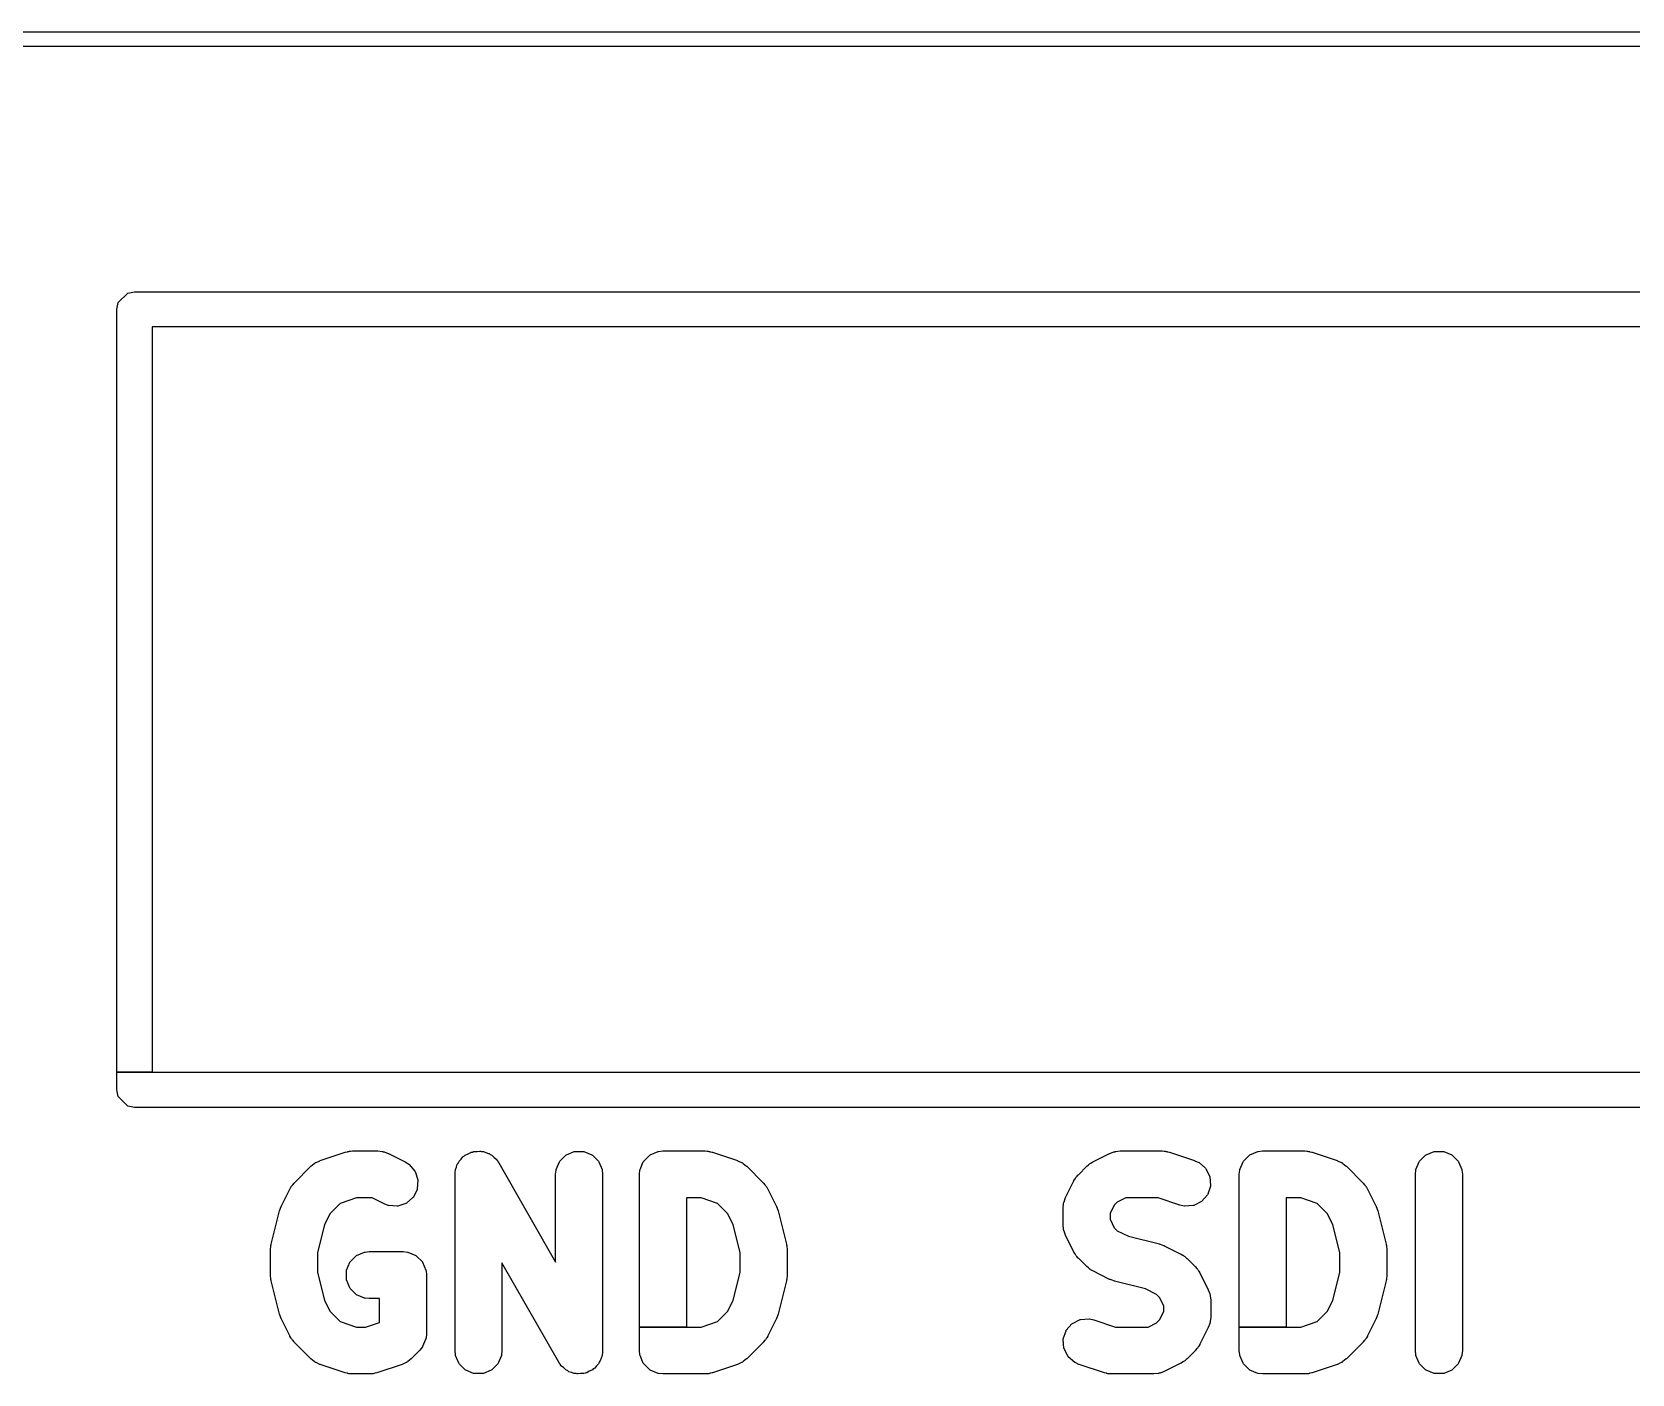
# Model space of a CAD drawing. Header units: inches. Extents: x 5.52 to 6.86, y -4.07 to -3.08.
# Drawn here: x 5.7449 to 5.9595, y -3.2598 to -3.0797 of the extents above; entities that cross this region are included whole.
import ezdxf

# ---------------------------------------------------------------- set-up
doc = ezdxf.new("R2010")
doc.units = ezdxf.units.IN
doc.header["$MEASUREMENT"] = 0
doc.layers.add('BLACK', color=7, linetype='CONTINUOUS')

msp = doc.modelspace()

# ---------------------------------------------------------------- linework, layer by layer
at = {"layer": 'BLACK', "linetype": 'CONTINUOUS'}
for p, q in [((5.52165, -3.07972), (6.86024, -3.07972)), ((6.85925, -3.08169), (5.52264, -3.08169)), ((5.75648, -3.11603), (5.75776, -3.11475)), ((5.75776, -3.11475), (5.75866, -3.11457)), ((5.75866, -3.11457), (6.46102, -3.11457)), ((5.7563, -3.11693), (5.75648, -3.11603)), ((5.7563, -3.21929), (5.7563, -3.11693)), ((6.45866, -3.11929), (5.76102, -3.11929)), ((5.76102, -3.11929), (5.76102, -3.21929)), ((5.7563, -3.22165), (5.7563, -3.21929)), ((5.7563, -3.21929), (5.76102, -3.21929)), ((5.76102, -3.21929), (5.7563, -3.21929)), ((5.76102, -3.21929), (6.45866, -3.21929)), ((5.75648, -3.22256), (5.7563, -3.22165)), ((5.75776, -3.22384), (5.75648, -3.22256)), ((5.75866, -3.22402), (5.75776, -3.22384)), ((6.46102, -3.22402), (5.75866, -3.22402)), ((5.78289, -3.23148), (5.78295, -3.23143)), ((5.78295, -3.23143), (5.783, -3.2314)), ((5.783, -3.2314), (5.78352, -3.23117)), ((5.78352, -3.23117), (5.78354, -3.23116)), ((5.78354, -3.23116), (5.78692, -3.23003)), ((5.78692, -3.23003), (5.78693, -3.23003)), ((5.78693, -3.23003), (5.7872, -3.22997)), ((5.7872, -3.22997), (5.78726, -3.22994)), ((5.78726, -3.22994), (5.78732, -3.22993)), ((5.78732, -3.22993), (5.78741, -3.22992)), ((5.78741, -3.22992), (5.7875, -3.2299)), ((5.7875, -3.2299), (5.78756, -3.2299)), ((5.78756, -3.2299), (5.78762, -3.2299)), ((5.78762, -3.2299), (5.78789, -3.22987)), ((5.78789, -3.22987), (5.78791, -3.22987)), ((5.78791, -3.22987), (5.79129, -3.22987)), ((5.79129, -3.22987), (5.79131, -3.22987)), ((5.79131, -3.22987), (5.79188, -3.22993)), ((5.79188, -3.22993), (5.79194, -3.22994)), ((5.79194, -3.22994), (5.79201, -3.22997)), ((5.79201, -3.22997), (5.79208, -3.22998)), ((5.79208, -3.22998), (5.79214, -3.22999)), ((5.79214, -3.22999), (5.79268, -3.2302)), ((5.79268, -3.2302), (5.7927, -3.23021)), ((5.7927, -3.23021), (5.79495, -3.23133)), ((5.79495, -3.23133), (5.79496, -3.23134)), ((5.79496, -3.23134), (5.79545, -3.23165)), ((5.80199, -3.23158), (5.80209, -3.23146)), ((5.80209, -3.23146), (5.80215, -3.23131)), ((5.80215, -3.23131), (5.80219, -3.23124)), ((5.80219, -3.23124), (5.80246, -3.23097)), ((5.80246, -3.23097), (5.80269, -3.23067)), ((5.80269, -3.23067), (5.80275, -3.23062)), ((5.80275, -3.23062), (5.80289, -3.23054)), ((5.80289, -3.23054), (5.80301, -3.23043)), ((5.80301, -3.23043), (5.80307, -3.23039)), ((5.80307, -3.23039), (5.80342, -3.23024)), ((5.80342, -3.23024), (5.80375, -3.23005)), ((5.80375, -3.23005), (5.80382, -3.23003)), ((5.80382, -3.23003), (5.80398, -3.23001)), ((5.80398, -3.23001), (5.80413, -3.22994)), ((5.80413, -3.22994), (5.80421, -3.22993)), ((5.80421, -3.22993), (5.80459, -3.22993)), ((5.80459, -3.22993), (5.80497, -3.22988)), ((5.80497, -3.22988), (5.80504, -3.22989)), ((5.80504, -3.22989), (5.8052, -3.22993)), ((5.8052, -3.22993), (5.80536, -3.22993)), ((5.80536, -3.22993), (5.80544, -3.22994)), ((5.80544, -3.22994), (5.80579, -3.23009)), ((5.80579, -3.23009), (5.80615, -3.23019)), ((5.80615, -3.23019), (5.80622, -3.23022)), ((5.80622, -3.23022), (5.80635, -3.23032)), ((5.80635, -3.23032), (5.8065, -3.23039)), ((5.8065, -3.23039), (5.80656, -3.23043)), ((5.80656, -3.23043), (5.80683, -3.2307)), ((5.80683, -3.2307), (5.80713, -3.23093)), ((5.80713, -3.23093), (5.80717, -3.23097)), ((5.80717, -3.23097), (5.80734, -3.2312)), ((5.80734, -3.2312), (5.80738, -3.23124)), ((5.80738, -3.23124), (5.80742, -3.23131)), ((5.80742, -3.23131), (5.80744, -3.23134)), ((5.80744, -3.23134), (5.80751, -3.23144)), ((5.80751, -3.23144), (5.80752, -3.23146)), ((5.80752, -3.23146), (5.81513, -3.24478)), ((5.81521, -3.23237), (5.81565, -3.23131)), ((5.81565, -3.23131), (5.81569, -3.23124)), ((5.81569, -3.23124), (5.8165, -3.23043)), ((5.8165, -3.23043), (5.81657, -3.23039)), ((5.81657, -3.23039), (5.81763, -3.22994)), ((5.81763, -3.22994), (5.81771, -3.22993)), ((5.81771, -3.22993), (5.81886, -3.22993)), ((5.81886, -3.22993), (5.81893, -3.22994)), ((5.81893, -3.22994), (5.82, -3.23039)), ((5.82, -3.23039), (5.82006, -3.23043)), ((5.82006, -3.23043), (5.82088, -3.23124)), ((5.82088, -3.23124), (5.82092, -3.23131)), ((5.82092, -3.23131), (5.82136, -3.23237)), ((5.82645, -3.23237), (5.82689, -3.23131)), ((5.82689, -3.23131), (5.82694, -3.23124)), ((5.82694, -3.23124), (5.82775, -3.23043)), ((5.82775, -3.23043), (5.82782, -3.23039)), ((5.82782, -3.23039), (5.82888, -3.22994)), ((5.82888, -3.22994), (5.82894, -3.22993)), ((5.82894, -3.22993), (5.82951, -3.22987)), ((5.82951, -3.22987), (5.82953, -3.22987)), ((5.82953, -3.22987), (5.83516, -3.22987)), ((5.83516, -3.22987), (5.83518, -3.22987)), ((5.83518, -3.22987), (5.83545, -3.2299)), ((5.83545, -3.2299), (5.83551, -3.2299)), ((5.83551, -3.2299), (5.83557, -3.2299)), ((5.83557, -3.2299), (5.83566, -3.22992)), ((5.83566, -3.22992), (5.83575, -3.22993)), ((5.83575, -3.22993), (5.83581, -3.22994)), ((5.83581, -3.22994), (5.83586, -3.22997)), ((5.83586, -3.22997), (5.83613, -3.23003)), ((5.83613, -3.23003), (5.83615, -3.23003)), ((5.83615, -3.23003), (5.83953, -3.23116)), ((5.83953, -3.23116), (5.83954, -3.23117)), ((5.83954, -3.23117), (5.84007, -3.2314)), ((5.84007, -3.2314), (5.84012, -3.23143)), ((5.84012, -3.23143), (5.84018, -3.23148)), ((5.88693, -3.23149), (5.88716, -3.23134)), ((5.88716, -3.23134), (5.88718, -3.23133)), ((5.88718, -3.23133), (5.88943, -3.23021)), ((5.88943, -3.23021), (5.88945, -3.2302)), ((5.88945, -3.2302), (5.88999, -3.22999)), ((5.88999, -3.22999), (5.89004, -3.22998)), ((5.89004, -3.22998), (5.89012, -3.22997)), ((5.89012, -3.22997), (5.89019, -3.22994)), ((5.89019, -3.22994), (5.89024, -3.22993)), ((5.89024, -3.22993), (5.89082, -3.22987)), ((5.89082, -3.22987), (5.89084, -3.22987)), ((5.89084, -3.22987), (5.89646, -3.22987)), ((5.89646, -3.22987), (5.89648, -3.22987)), ((5.89648, -3.22987), (5.89676, -3.2299)), ((5.89676, -3.2299), (5.89682, -3.2299)), ((5.89682, -3.2299), (5.89687, -3.2299)), ((5.89687, -3.2299), (5.89696, -3.22992)), ((5.89696, -3.22992), (5.89706, -3.22993)), ((5.89706, -3.22993), (5.89711, -3.22994)), ((5.89711, -3.22994), (5.89717, -3.22997)), ((5.89717, -3.22997), (5.89744, -3.23003)), ((5.89744, -3.23003), (5.89746, -3.23003)), ((5.89746, -3.23003), (5.90083, -3.23116)), ((5.90083, -3.23116), (5.90085, -3.23117)), ((5.90085, -3.23117), (5.90138, -3.2314)), ((5.90138, -3.2314), (5.90143, -3.23143)), ((5.90143, -3.23143), (5.9023, -3.23219)), ((5.90688, -3.23237), (5.90732, -3.23131)), ((5.90732, -3.23131), (5.90737, -3.23124)), ((5.90737, -3.23124), (5.90818, -3.23043)), ((5.90818, -3.23043), (5.90824, -3.23039)), ((5.90824, -3.23039), (5.90931, -3.22994)), ((5.90931, -3.22994), (5.90936, -3.22993)), ((5.90936, -3.22993), (5.90994, -3.22987)), ((5.90994, -3.22987), (5.90996, -3.22987)), ((5.90996, -3.22987), (5.91558, -3.22987)), ((5.91558, -3.22987), (5.9156, -3.22987)), ((5.9156, -3.22987), (5.91588, -3.2299)), ((5.91588, -3.2299), (5.91594, -3.2299)), ((5.91594, -3.2299), (5.916, -3.2299)), ((5.916, -3.2299), (5.91609, -3.22992)), ((5.91609, -3.22992), (5.91618, -3.22993)), ((5.91618, -3.22993), (5.91624, -3.22994)), ((5.91624, -3.22994), (5.91629, -3.22997)), ((5.91629, -3.22997), (5.91656, -3.23003)), ((5.91656, -3.23003), (5.91658, -3.23003)), ((5.91658, -3.23003), (5.91995, -3.23116)), ((5.91995, -3.23116), (5.91997, -3.23117)), ((5.91997, -3.23117), (5.9205, -3.2314)), ((5.9205, -3.2314), (5.92055, -3.23143)), ((5.92055, -3.23143), (5.92061, -3.23148)), ((5.9305, -3.23237), (5.93094, -3.23131)), ((5.93094, -3.23131), (5.93099, -3.23124)), ((5.93099, -3.23124), (5.9318, -3.23043)), ((5.9318, -3.23043), (5.93187, -3.23039)), ((5.93187, -3.23039), (5.93293, -3.22994)), ((5.93293, -3.22994), (5.93301, -3.22993)), ((5.93301, -3.22993), (5.93416, -3.22993)), ((5.93416, -3.22993), (5.93423, -3.22994)), ((5.93423, -3.22994), (5.9353, -3.23039)), ((5.9353, -3.23039), (5.93536, -3.23043)), ((5.93536, -3.23043), (5.93618, -3.23124)), ((5.93618, -3.23124), (5.93622, -3.23131)), ((5.93622, -3.23131), (5.93666, -3.23237)), ((5.78006, -3.23417), (5.78231, -3.23192)), ((5.78231, -3.23192), (5.78232, -3.23191)), ((5.78232, -3.23191), (5.78277, -3.23154)), ((5.78277, -3.23154), (5.78282, -3.23151)), ((5.78282, -3.23151), (5.78289, -3.23148)), ((5.79545, -3.23165), (5.7955, -3.23169)), ((5.7955, -3.23169), (5.79625, -3.23256)), ((5.79625, -3.23256), (5.79629, -3.23262)), ((5.79629, -3.23262), (5.79665, -3.23372)), ((5.80164, -3.23284), (5.80165, -3.23276)), ((5.80165, -3.23288), (5.80164, -3.23284)), ((5.80164, -3.233), (5.80165, -3.23288)), ((5.80164, -3.23302), (5.80164, -3.233)), ((5.80164, -3.25664), (5.80164, -3.23302)), ((5.80165, -3.23276), (5.80167, -3.23271)), ((5.80167, -3.23271), (5.80169, -3.23243)), ((5.80169, -3.23243), (5.80171, -3.23237)), ((5.80171, -3.23237), (5.80185, -3.23202)), ((5.80185, -3.23202), (5.80195, -3.23165)), ((5.80195, -3.23165), (5.80199, -3.23158)), ((5.81513, -3.233), (5.81519, -3.23243)), ((5.81513, -3.23302), (5.81513, -3.233)), ((5.81513, -3.24478), (5.81513, -3.23302)), ((5.81519, -3.23243), (5.81521, -3.23237)), ((5.82136, -3.23237), (5.82138, -3.23243)), ((5.82138, -3.23243), (5.82143, -3.233)), ((5.82143, -3.233), (5.82143, -3.23302)), ((5.82143, -3.23302), (5.82143, -3.25664)), ((5.82638, -3.233), (5.82644, -3.23243)), ((5.82638, -3.23302), (5.82638, -3.233)), ((5.82638, -3.25349), (5.82638, -3.23302)), ((5.82644, -3.23243), (5.82645, -3.23237)), ((5.84018, -3.23148), (5.84025, -3.23151)), ((5.84025, -3.23151), (5.8403, -3.23154)), ((5.8403, -3.23154), (5.84074, -3.23191)), ((5.84074, -3.23191), (5.84076, -3.23192)), ((5.84076, -3.23192), (5.84301, -3.23417)), ((5.88465, -3.23385), (5.8848, -3.23361)), ((5.8848, -3.23361), (5.88483, -3.23356)), ((5.88483, -3.23356), (5.88485, -3.23351)), ((5.88485, -3.23351), (5.88491, -3.23344)), ((5.88491, -3.23344), (5.88496, -3.23336)), ((5.88496, -3.23336), (5.885, -3.23331)), ((5.885, -3.23331), (5.88505, -3.23327)), ((5.88505, -3.23327), (5.88522, -3.23306)), ((5.88522, -3.23306), (5.88524, -3.23305)), ((5.88524, -3.23305), (5.88636, -3.23192)), ((5.88636, -3.23192), (5.88637, -3.23191)), ((5.88637, -3.23191), (5.88659, -3.23173)), ((5.88659, -3.23173), (5.88663, -3.23169)), ((5.88663, -3.23169), (5.88667, -3.23165)), ((5.88667, -3.23165), (5.88675, -3.2316)), ((5.88675, -3.2316), (5.88682, -3.23154)), ((5.88682, -3.23154), (5.88687, -3.23151)), ((5.88687, -3.23151), (5.88693, -3.23149)), ((5.9023, -3.23219), (5.90234, -3.23225)), ((5.90234, -3.23225), (5.90286, -3.23328)), ((5.90286, -3.23328), (5.90288, -3.23335)), ((5.90288, -3.23335), (5.90296, -3.2345)), ((5.90681, -3.233), (5.90687, -3.23243)), ((5.90681, -3.23302), (5.90681, -3.233)), ((5.90681, -3.25349), (5.90681, -3.23302)), ((5.90687, -3.23243), (5.90688, -3.23237)), ((5.92061, -3.23148), (5.92067, -3.23151)), ((5.92067, -3.23151), (5.92072, -3.23154)), ((5.92072, -3.23154), (5.92117, -3.23191)), ((5.92117, -3.23191), (5.92119, -3.23192)), ((5.92119, -3.23192), (5.92344, -3.23417)), ((5.93043, -3.233), (5.93049, -3.23243)), ((5.93043, -3.23302), (5.93043, -3.233)), ((5.93043, -3.25664), (5.93043, -3.23302)), ((5.93049, -3.23243), (5.9305, -3.23237)), ((5.93666, -3.23237), (5.93667, -3.23243)), ((5.93667, -3.23243), (5.93673, -3.233)), ((5.93673, -3.233), (5.93673, -3.23302)), ((5.93673, -3.23302), (5.93673, -3.25664)), ((5.77835, -3.23724), (5.77947, -3.23499)), ((5.77947, -3.23499), (5.77948, -3.23497)), ((5.77948, -3.23497), (5.77963, -3.23474)), ((5.77963, -3.23474), (5.77965, -3.23468)), ((5.77965, -3.23468), (5.77968, -3.23463)), ((5.77968, -3.23463), (5.77974, -3.23456)), ((5.77974, -3.23456), (5.77979, -3.23448)), ((5.77979, -3.23448), (5.77983, -3.23444)), ((5.77983, -3.23444), (5.77987, -3.2344)), ((5.77987, -3.2344), (5.78005, -3.23418)), ((5.78005, -3.23418), (5.78006, -3.23417)), ((5.79656, -3.23502), (5.79605, -3.23605)), ((5.79658, -3.23494), (5.79656, -3.23502)), ((5.79666, -3.23379), (5.79658, -3.23494)), ((5.79665, -3.23372), (5.79666, -3.23379)), ((5.84301, -3.23417), (5.84302, -3.23418)), ((5.84302, -3.23418), (5.8432, -3.2344)), ((5.8432, -3.2344), (5.84324, -3.23444)), ((5.84324, -3.23444), (5.84328, -3.23448)), ((5.84328, -3.23448), (5.84333, -3.23456)), ((5.84333, -3.23456), (5.84339, -3.23463)), ((5.84339, -3.23463), (5.84342, -3.23468)), ((5.84342, -3.23468), (5.84344, -3.23474)), ((5.84344, -3.23474), (5.84359, -3.23497)), ((5.84359, -3.23497), (5.8436, -3.23499)), ((5.8436, -3.23499), (5.84472, -3.23724)), ((5.88352, -3.23611), (5.88465, -3.23386)), ((5.88465, -3.23386), (5.88465, -3.23385)), ((5.90255, -3.23574), (5.90179, -3.23661)), ((5.90259, -3.23567), (5.90255, -3.23574)), ((5.90295, -3.23458), (5.90259, -3.23567)), ((5.90296, -3.2345), (5.90295, -3.23458)), ((5.92344, -3.23417), (5.92345, -3.23418)), ((5.92345, -3.23418), (5.92362, -3.2344)), ((5.92362, -3.2344), (5.92367, -3.23444)), ((5.92367, -3.23444), (5.92371, -3.23448)), ((5.92371, -3.23448), (5.92376, -3.23456)), ((5.92376, -3.23456), (5.92382, -3.23463)), ((5.92382, -3.23463), (5.92385, -3.23468)), ((5.92385, -3.23468), (5.92387, -3.23474)), ((5.92387, -3.23474), (5.92402, -3.23497)), ((5.92402, -3.23497), (5.92403, -3.23499)), ((5.92403, -3.23499), (5.92515, -3.23724)), ((5.77698, -3.24238), (5.77811, -3.23788)), ((5.77811, -3.23786), (5.77812, -3.23784)), ((5.77811, -3.23788), (5.77811, -3.23786)), ((5.77812, -3.23784), (5.77813, -3.2378)), ((5.77813, -3.2378), (5.77822, -3.23756)), ((5.77822, -3.23756), (5.77831, -3.23732)), ((5.77831, -3.23732), (5.77833, -3.23728)), ((5.77833, -3.23728), (5.77834, -3.23726)), ((5.77834, -3.23726), (5.77835, -3.23724)), ((5.78624, -3.2369), (5.78488, -3.23826)), ((5.78842, -3.23617), (5.78624, -3.2369)), ((5.79054, -3.23617), (5.78842, -3.23617)), ((5.79213, -3.23696), (5.79054, -3.23617)), ((5.79215, -3.23697), (5.79213, -3.23696)), ((5.79269, -3.23718), (5.79215, -3.23697)), ((5.79274, -3.23719), (5.79269, -3.23718)), ((5.79389, -3.23727), (5.79274, -3.23719)), ((5.79397, -3.23726), (5.79389, -3.23727)), ((5.79506, -3.2369), (5.79397, -3.23726)), ((5.79513, -3.23686), (5.79506, -3.2369)), ((5.796, -3.23611), (5.79513, -3.23686)), ((5.79605, -3.23605), (5.796, -3.23611)), ((5.83465, -3.23617), (5.83268, -3.23617)), ((5.83268, -3.23617), (5.83268, -3.25349)), ((5.83683, -3.2369), (5.83465, -3.23617)), ((5.83819, -3.23826), (5.83683, -3.2369)), ((5.84472, -3.23724), (5.84473, -3.23726)), ((5.84473, -3.23726), (5.84474, -3.23728)), ((5.84474, -3.23728), (5.84476, -3.23732)), ((5.84476, -3.23732), (5.84485, -3.23756)), ((5.84485, -3.23756), (5.84494, -3.2378)), ((5.84494, -3.2378), (5.84495, -3.23784)), ((5.84495, -3.23784), (5.84496, -3.23786)), ((5.84496, -3.23786), (5.84496, -3.23788)), ((5.84496, -3.23788), (5.84609, -3.24238)), ((5.88319, -3.2375), (5.88325, -3.23693)), ((5.88319, -3.23752), (5.88319, -3.2375)), ((5.88319, -3.23977), (5.88319, -3.23752)), ((5.88325, -3.23693), (5.88326, -3.23687)), ((5.88326, -3.23687), (5.88329, -3.2368)), ((5.88329, -3.23673), (5.88331, -3.23667)), ((5.88329, -3.2368), (5.88329, -3.23673)), ((5.88331, -3.23667), (5.88351, -3.23613)), ((5.88351, -3.23613), (5.88352, -3.23611)), ((5.89005, -3.23714), (5.88949, -3.23827)), ((5.89045, -3.23674), (5.89005, -3.23714)), ((5.89158, -3.23617), (5.89045, -3.23674)), ((5.89595, -3.23617), (5.89158, -3.23617)), ((5.89884, -3.23714), (5.89595, -3.23617)), ((5.89886, -3.23714), (5.89884, -3.23714)), ((5.89942, -3.23727), (5.89886, -3.23714)), ((5.89948, -3.23727), (5.89942, -3.23727)), ((5.90063, -3.23719), (5.89948, -3.23727)), ((5.9007, -3.23717), (5.90063, -3.23719)), ((5.90173, -3.23666), (5.9007, -3.23717)), ((5.90179, -3.23661), (5.90173, -3.23666)), ((5.91507, -3.23617), (5.91311, -3.23617)), ((5.91311, -3.23617), (5.91311, -3.25349)), ((5.91726, -3.2369), (5.91507, -3.23617)), ((5.91862, -3.23826), (5.91726, -3.2369)), ((5.92515, -3.23724), (5.92516, -3.23726)), ((5.92516, -3.23726), (5.92517, -3.23728)), ((5.92517, -3.23728), (5.92519, -3.23732)), ((5.92519, -3.23732), (5.92527, -3.23756)), ((5.92527, -3.23756), (5.92536, -3.2378)), ((5.92536, -3.2378), (5.92537, -3.23784)), ((5.92537, -3.23784), (5.92538, -3.23786)), ((5.92538, -3.23786), (5.92539, -3.23788)), ((5.92539, -3.23788), (5.92651, -3.24238)), ((5.78413, -3.23975), (5.78319, -3.24353)), ((5.78488, -3.23826), (5.78413, -3.23975)), ((5.83893, -3.23975), (5.83819, -3.23826)), ((5.83988, -3.24353), (5.83893, -3.23975)), ((5.88319, -3.23979), (5.88319, -3.23977)), ((5.88325, -3.24037), (5.88319, -3.23979)), ((5.88949, -3.23827), (5.88949, -3.23903)), ((5.88949, -3.23903), (5.89005, -3.24016)), ((5.91936, -3.23975), (5.91862, -3.23826)), ((5.92031, -3.24353), (5.91936, -3.23975)), ((5.88326, -3.24042), (5.88325, -3.24037)), ((5.88329, -3.24049), (5.88326, -3.24042)), ((5.88329, -3.24057), (5.88329, -3.24049)), ((5.88331, -3.24062), (5.88329, -3.24057)), ((5.88351, -3.24116), (5.88331, -3.24062)), ((5.88352, -3.24118), (5.88351, -3.24116)), ((5.88465, -3.24343), (5.88352, -3.24118)), ((5.89005, -3.24016), (5.89045, -3.24056)), ((5.89045, -3.24056), (5.89194, -3.2413)), ((5.89194, -3.2413), (5.8961, -3.24234)), ((5.77689, -3.24297), (5.77693, -3.24276)), ((5.77689, -3.24303), (5.77689, -3.24297)), ((5.7769, -3.24305), (5.77689, -3.24303)), ((5.77689, -3.24313), (5.7769, -3.24305)), ((5.77689, -3.24315), (5.77689, -3.24313)), ((5.77689, -3.24652), (5.77689, -3.24315)), ((5.77693, -3.24276), (5.77695, -3.24255)), ((5.77695, -3.24255), (5.77696, -3.2425)), ((5.77696, -3.2425), (5.77697, -3.24248)), ((5.77697, -3.24248), (5.77698, -3.2424)), ((5.77698, -3.2424), (5.77698, -3.24238)), ((5.78319, -3.24353), (5.78319, -3.24613)), ((5.78757, -3.24474), (5.78838, -3.24393)), ((5.78838, -3.24393), (5.78845, -3.24388)), ((5.78845, -3.24388), (5.78951, -3.24344)), ((5.78951, -3.24344), (5.78957, -3.24343)), ((5.78957, -3.24343), (5.79014, -3.24337)), ((5.79014, -3.24337), (5.79016, -3.24337)), ((5.79016, -3.24337), (5.79466, -3.24337)), ((5.79466, -3.24337), (5.79468, -3.24337)), ((5.79468, -3.24337), (5.79526, -3.24343)), ((5.79526, -3.24343), (5.79531, -3.24344)), ((5.79531, -3.24344), (5.79638, -3.24388)), ((5.79638, -3.24388), (5.79644, -3.24393)), ((5.79644, -3.24393), (5.79726, -3.24474)), ((5.83988, -3.24613), (5.83988, -3.24353)), ((5.84609, -3.24238), (5.84609, -3.2424)), ((5.84609, -3.2424), (5.8461, -3.24248)), ((5.8461, -3.24248), (5.84611, -3.24249)), ((5.84611, -3.24249), (5.84612, -3.24255)), ((5.84612, -3.24255), (5.84614, -3.24276)), ((5.84614, -3.24276), (5.84617, -3.24297)), ((5.84617, -3.24297), (5.84617, -3.24303)), ((5.84617, -3.24303), (5.84617, -3.24305)), ((5.84617, -3.24305), (5.84618, -3.24313)), ((5.84618, -3.24313), (5.84618, -3.24315)), ((5.84618, -3.24315), (5.84618, -3.24652)), ((5.88465, -3.24345), (5.88465, -3.24343)), ((5.8848, -3.24368), (5.88465, -3.24345)), ((5.88483, -3.24374), (5.8848, -3.24368)), ((5.88485, -3.24379), (5.88483, -3.24374)), ((5.88491, -3.24386), (5.88485, -3.24379)), ((5.88496, -3.24394), (5.88491, -3.24386)), ((5.885, -3.24398), (5.88496, -3.24394)), ((5.88505, -3.24402), (5.885, -3.24398)), ((5.88522, -3.24423), (5.88505, -3.24402)), ((5.88524, -3.24425), (5.88522, -3.24423)), ((5.88636, -3.24537), (5.88524, -3.24425)), ((5.8961, -3.24234), (5.89612, -3.24235)), ((5.89612, -3.24235), (5.89614, -3.24235)), ((5.89614, -3.24235), (5.89619, -3.24236)), ((5.89619, -3.24236), (5.89643, -3.24246)), ((5.89643, -3.24246), (5.89666, -3.24254)), ((5.89666, -3.24254), (5.8967, -3.24256)), ((5.8967, -3.24256), (5.89673, -3.24257)), ((5.89673, -3.24257), (5.89674, -3.24258)), ((5.89674, -3.24258), (5.89899, -3.2437)), ((5.89899, -3.2437), (5.89901, -3.24371)), ((5.89901, -3.24371), (5.89925, -3.24386)), ((5.89925, -3.24386), (5.8993, -3.24388)), ((5.8993, -3.24388), (5.89935, -3.24391)), ((5.89935, -3.24391), (5.89942, -3.24397)), ((5.89942, -3.24397), (5.8995, -3.24402)), ((5.8995, -3.24402), (5.89955, -3.24406)), ((5.89955, -3.24406), (5.89959, -3.24411)), ((5.89959, -3.24411), (5.8998, -3.24428)), ((5.8998, -3.24428), (5.89981, -3.24429)), ((5.89981, -3.24429), (5.90094, -3.24542)), ((5.92031, -3.24613), (5.92031, -3.24353)), ((5.92651, -3.24238), (5.92652, -3.2424)), ((5.92652, -3.2424), (5.92653, -3.24248)), ((5.92653, -3.24248), (5.92654, -3.24249)), ((5.92654, -3.24249), (5.92655, -3.24255)), ((5.92655, -3.24255), (5.92657, -3.24276)), ((5.92657, -3.24276), (5.9266, -3.24297)), ((5.9266, -3.24297), (5.9266, -3.24303)), ((5.9266, -3.24303), (5.9266, -3.24305)), ((5.9266, -3.24305), (5.92661, -3.24313)), ((5.92661, -3.24313), (5.92661, -3.24315)), ((5.92661, -3.24315), (5.92661, -3.24652)), ((5.78319, -3.24613), (5.78413, -3.24992)), ((5.78707, -3.24594), (5.78708, -3.24587)), ((5.78707, -3.2471), (5.78707, -3.24594)), ((5.78708, -3.24587), (5.78752, -3.2448)), ((5.78752, -3.2448), (5.78757, -3.24474)), ((5.79726, -3.24474), (5.7973, -3.2448)), ((5.7973, -3.2448), (5.79774, -3.24587)), ((5.79774, -3.24587), (5.79775, -3.24593)), ((5.79775, -3.24593), (5.79781, -3.2465)), ((5.81555, -3.25821), (5.80793, -3.24488)), ((5.80793, -3.24488), (5.80793, -3.25664)), ((5.83893, -3.24992), (5.83988, -3.24613)), ((5.88637, -3.24539), (5.88636, -3.24537)), ((5.88659, -3.24556), (5.88637, -3.24539)), ((5.88663, -3.24561), (5.88659, -3.24556)), ((5.88667, -3.24565), (5.88663, -3.24561)), ((5.88675, -3.24569), (5.88667, -3.24565)), ((5.88682, -3.24575), (5.88675, -3.24569)), ((5.88687, -3.24578), (5.88682, -3.24575)), ((5.88693, -3.24581), (5.88687, -3.24578)), ((5.88716, -3.24595), (5.88693, -3.24581)), ((5.88718, -3.24596), (5.88716, -3.24595)), ((5.88943, -3.24709), (5.88718, -3.24596)), ((5.90094, -3.24542), (5.90095, -3.24543)), ((5.90095, -3.24543), (5.90113, -3.24565)), ((5.90113, -3.24565), (5.90117, -3.24569)), ((5.90117, -3.24569), (5.90121, -3.24573)), ((5.90121, -3.24573), (5.90126, -3.24581)), ((5.90126, -3.24581), (5.90132, -3.24588)), ((5.90132, -3.24588), (5.90135, -3.24593)), ((5.90135, -3.24593), (5.90137, -3.24599)), ((5.90137, -3.24599), (5.90152, -3.24622)), ((5.90152, -3.24622), (5.90153, -3.24624)), ((5.90153, -3.24624), (5.90265, -3.24849)), ((5.91936, -3.24992), (5.92031, -3.24613)), ((5.77689, -3.24654), (5.77689, -3.24652)), ((5.7769, -3.24662), (5.77689, -3.24654)), ((5.77689, -3.24664), (5.7769, -3.24662)), ((5.77689, -3.24669), (5.77689, -3.24664)), ((5.77693, -3.2469), (5.77689, -3.24669)), ((5.77695, -3.24712), (5.77693, -3.2469)), ((5.77696, -3.24717), (5.77695, -3.24712)), ((5.77697, -3.24719), (5.77696, -3.24717)), ((5.77698, -3.24727), (5.77697, -3.24719)), ((5.77698, -3.24728), (5.77698, -3.24727)), ((5.77811, -3.25178), (5.77698, -3.24728)), ((5.78708, -3.24717), (5.78707, -3.2471)), ((5.78752, -3.24824), (5.78708, -3.24717)), ((5.78757, -3.2483), (5.78752, -3.24824)), ((5.78838, -3.24912), (5.78757, -3.2483)), ((5.79781, -3.2465), (5.79781, -3.24652)), ((5.79781, -3.24652), (5.79781, -3.25439)), ((5.84609, -3.24728), (5.84496, -3.25178)), ((5.8461, -3.24719), (5.84609, -3.24727)), ((5.84609, -3.24727), (5.84609, -3.24728)), ((5.84611, -3.24717), (5.8461, -3.24719)), ((5.84612, -3.24712), (5.84611, -3.24717)), ((5.84614, -3.2469), (5.84612, -3.24712)), ((5.84617, -3.24669), (5.84614, -3.2469)), ((5.84618, -3.24654), (5.84617, -3.24662)), ((5.84617, -3.24662), (5.84617, -3.24664)), ((5.84617, -3.24664), (5.84617, -3.24669)), ((5.84618, -3.24652), (5.84618, -3.24654)), ((5.88945, -3.2471), (5.88943, -3.24709)), ((5.88947, -3.2471), (5.88945, -3.2471)), ((5.88951, -3.24713), (5.88947, -3.2471)), ((5.88975, -3.24721), (5.88951, -3.24713)), ((5.88999, -3.2473), (5.88975, -3.24721)), ((5.89003, -3.24731), (5.88999, -3.2473)), ((5.89005, -3.24732), (5.89003, -3.24731)), ((5.89007, -3.24733), (5.89005, -3.24732)), ((5.89424, -3.24837), (5.89007, -3.24733)), ((5.89572, -3.24911), (5.89424, -3.24837)), ((5.90265, -3.24849), (5.90266, -3.2485)), ((5.90266, -3.2485), (5.90287, -3.24905)), ((5.92651, -3.24728), (5.92539, -3.25178)), ((5.92652, -3.24727), (5.92651, -3.24728)), ((5.92653, -3.24719), (5.92652, -3.24727)), ((5.92654, -3.24717), (5.92653, -3.24719)), ((5.92655, -3.24712), (5.92654, -3.24717)), ((5.92657, -3.2469), (5.92655, -3.24712)), ((5.9266, -3.24669), (5.92657, -3.2469)), ((5.92661, -3.24654), (5.9266, -3.24662)), ((5.9266, -3.24662), (5.9266, -3.24664)), ((5.9266, -3.24664), (5.9266, -3.24669)), ((5.92661, -3.24652), (5.92661, -3.24654)), ((5.78413, -3.24992), (5.78488, -3.2514)), ((5.78845, -3.24916), (5.78838, -3.24912)), ((5.78951, -3.2496), (5.78845, -3.24916)), ((5.78957, -3.24961), (5.78951, -3.2496)), ((5.79014, -3.24967), (5.78957, -3.24961)), ((5.79016, -3.24967), (5.79014, -3.24967)), ((5.79151, -3.24967), (5.79016, -3.24967)), ((5.79151, -3.25287), (5.79151, -3.24967)), ((5.83819, -3.2514), (5.83893, -3.24992)), ((5.89612, -3.24951), (5.89572, -3.24911)), ((5.89669, -3.25064), (5.89612, -3.24951)), ((5.89669, -3.2514), (5.89669, -3.25064)), ((5.90287, -3.24905), (5.90288, -3.2491)), ((5.90288, -3.2491), (5.90289, -3.24918)), ((5.90289, -3.24918), (5.90291, -3.24924)), ((5.90291, -3.24924), (5.90293, -3.2493)), ((5.90293, -3.2493), (5.90298, -3.24988)), ((5.90298, -3.24988), (5.90299, -3.2499)), ((5.90299, -3.2499), (5.90299, -3.25215)), ((5.91862, -3.2514), (5.91936, -3.24992)), ((5.77811, -3.2518), (5.77811, -3.25178)), ((5.77812, -3.25183), (5.77811, -3.2518)), ((5.77813, -3.25187), (5.77812, -3.25183)), ((5.77822, -3.25211), (5.77813, -3.25187)), ((5.77831, -3.25235), (5.77822, -3.25211)), ((5.77833, -3.25239), (5.77831, -3.25235)), ((5.77834, -3.25241), (5.77833, -3.25239)), ((5.77835, -3.25243), (5.77834, -3.25241)), ((5.77947, -3.25468), (5.77835, -3.25243)), ((5.78488, -3.2514), (5.78624, -3.25277)), ((5.78624, -3.25277), (5.78842, -3.25349)), ((5.78965, -3.25349), (5.79151, -3.25287)), ((5.83465, -3.25349), (5.83683, -3.25277)), ((5.83683, -3.25277), (5.83819, -3.2514)), ((5.84472, -3.25243), (5.8436, -3.25468)), ((5.84473, -3.25241), (5.84472, -3.25243)), ((5.84474, -3.25239), (5.84473, -3.25241)), ((5.84476, -3.25235), (5.84474, -3.25239)), ((5.84485, -3.25211), (5.84476, -3.25235)), ((5.84494, -3.25187), (5.84485, -3.25211)), ((5.84495, -3.25183), (5.84494, -3.25187)), ((5.84496, -3.2518), (5.84495, -3.25183)), ((5.84496, -3.25178), (5.84496, -3.2518)), ((5.88444, -3.25301), (5.88547, -3.2525)), ((5.88547, -3.2525), (5.88554, -3.25248)), ((5.88554, -3.25248), (5.88669, -3.25239)), ((5.88669, -3.25239), (5.88675, -3.2524)), ((5.88675, -3.2524), (5.88731, -3.25253)), ((5.88731, -3.25253), (5.88733, -3.25253)), ((5.88733, -3.25253), (5.89022, -3.25349)), ((5.89459, -3.25349), (5.89572, -3.25293)), ((5.89572, -3.25293), (5.89612, -3.25253)), ((5.89612, -3.25253), (5.89669, -3.2514)), ((5.90289, -3.25286), (5.90288, -3.25294)), ((5.90291, -3.2528), (5.90289, -3.25286)), ((5.90293, -3.25274), (5.90291, -3.2528)), ((5.90298, -3.25216), (5.90293, -3.25274)), ((5.90299, -3.25215), (5.90298, -3.25216)), ((5.91507, -3.25349), (5.91726, -3.25277)), ((5.91726, -3.25277), (5.91862, -3.2514)), ((5.92515, -3.25243), (5.92403, -3.25468)), ((5.92516, -3.25241), (5.92515, -3.25243)), ((5.92517, -3.25239), (5.92516, -3.25241)), ((5.92519, -3.25235), (5.92517, -3.25239)), ((5.92527, -3.25211), (5.92519, -3.25235)), ((5.92536, -3.25187), (5.92527, -3.25211)), ((5.92537, -3.25183), (5.92536, -3.25187)), ((5.92538, -3.2518), (5.92537, -3.25183)), ((5.92539, -3.25178), (5.92538, -3.2518)), ((5.77948, -3.2547), (5.77947, -3.25468)), ((5.77963, -3.25493), (5.77948, -3.2547)), ((5.77965, -3.25499), (5.77963, -3.25493)), ((5.77968, -3.25504), (5.77965, -3.25499)), ((5.77974, -3.25511), (5.77968, -3.25504)), ((5.78842, -3.25349), (5.78965, -3.25349)), ((5.79774, -3.25505), (5.79769, -3.25516)), ((5.79775, -3.25499), (5.79774, -3.25505)), ((5.79781, -3.25441), (5.79775, -3.25499)), ((5.79781, -3.25439), (5.79781, -3.25441)), ((5.82638, -3.25664), (5.82638, -3.25349)), ((5.82638, -3.25349), (5.83268, -3.25349)), ((5.83268, -3.25349), (5.82638, -3.25349)), ((5.83268, -3.25349), (5.83465, -3.25349)), ((5.84339, -3.25504), (5.84333, -3.25511)), ((5.84342, -3.25499), (5.84339, -3.25504)), ((5.84344, -3.25493), (5.84342, -3.25499)), ((5.84359, -3.2547), (5.84344, -3.25493)), ((5.8436, -3.25468), (5.84359, -3.2547)), ((5.88322, -3.25509), (5.88359, -3.254)), ((5.88359, -3.254), (5.88362, -3.25393)), ((5.88362, -3.25393), (5.88438, -3.25306)), ((5.88438, -3.25306), (5.88444, -3.25301)), ((5.89022, -3.25349), (5.89459, -3.25349)), ((5.90265, -3.25355), (5.90153, -3.2558)), ((5.90266, -3.25354), (5.90265, -3.25355)), ((5.90287, -3.253), (5.90266, -3.25354)), ((5.90288, -3.25294), (5.90287, -3.253)), ((5.90681, -3.25664), (5.90681, -3.25349)), ((5.90681, -3.25349), (5.91311, -3.25349)), ((5.91311, -3.25349), (5.90681, -3.25349)), ((5.91311, -3.25349), (5.91507, -3.25349)), ((5.92382, -3.25504), (5.92376, -3.25511)), ((5.92385, -3.25499), (5.92382, -3.25504)), ((5.92387, -3.25493), (5.92385, -3.25499)), ((5.92402, -3.2547), (5.92387, -3.25493)), ((5.92403, -3.25468), (5.92402, -3.2547)), ((5.77979, -3.25519), (5.77974, -3.25511)), ((5.77983, -3.25523), (5.77979, -3.25519)), ((5.77987, -3.25527), (5.77983, -3.25523)), ((5.78005, -3.25548), (5.77987, -3.25527)), ((5.78006, -3.2555), (5.78005, -3.25548)), ((5.78231, -3.25775), (5.78006, -3.2555)), ((5.79689, -3.25662), (5.79576, -3.25775)), ((5.7969, -3.25661), (5.79689, -3.25662)), ((5.79727, -3.25616), (5.7969, -3.25661)), ((5.7973, -3.25611), (5.79727, -3.25616)), ((5.79769, -3.25516), (5.7973, -3.25611)), ((5.80164, -3.25666), (5.80164, -3.25664)), ((5.80169, -3.25724), (5.80164, -3.25666)), ((5.80793, -3.25666), (5.80788, -3.25724)), ((5.80793, -3.25664), (5.80793, -3.25666)), ((5.8214, -3.25696), (5.82138, -3.25724)), ((5.82142, -3.2569), (5.8214, -3.25696)), ((5.82143, -3.25666), (5.82142, -3.25679)), ((5.82142, -3.25679), (5.82142, -3.25683)), ((5.82142, -3.25683), (5.82142, -3.2569)), ((5.82143, -3.25664), (5.82143, -3.25666)), ((5.82638, -3.25666), (5.82638, -3.25664)), ((5.82644, -3.25724), (5.82638, -3.25666)), ((5.84301, -3.2555), (5.84076, -3.25775)), ((5.84302, -3.25548), (5.84301, -3.2555)), ((5.8432, -3.25527), (5.84302, -3.25548)), ((5.84324, -3.25523), (5.8432, -3.25527)), ((5.84328, -3.25519), (5.84324, -3.25523)), ((5.84333, -3.25511), (5.84328, -3.25519)), ((5.88321, -3.25516), (5.88322, -3.25509)), ((5.88329, -3.25631), (5.88321, -3.25516)), ((5.88331, -3.25639), (5.88329, -3.25631)), ((5.88383, -3.25742), (5.88331, -3.25639)), ((5.90094, -3.25662), (5.89981, -3.25775)), ((5.90095, -3.25661), (5.90094, -3.25662)), ((5.90113, -3.25639), (5.90095, -3.25661)), ((5.90117, -3.25635), (5.90113, -3.25639)), ((5.90121, -3.25631), (5.90117, -3.25635)), ((5.90126, -3.25623), (5.90121, -3.25631)), ((5.90132, -3.25616), (5.90126, -3.25623)), ((5.90135, -3.25611), (5.90132, -3.25616)), ((5.90137, -3.25605), (5.90135, -3.25611)), ((5.90152, -3.25582), (5.90137, -3.25605)), ((5.90153, -3.2558), (5.90152, -3.25582)), ((5.90681, -3.25666), (5.90681, -3.25664)), ((5.90687, -3.25724), (5.90681, -3.25666)), ((5.92344, -3.2555), (5.92119, -3.25775)), ((5.92345, -3.25548), (5.92344, -3.2555)), ((5.92362, -3.25527), (5.92345, -3.25548)), ((5.92367, -3.25523), (5.92362, -3.25527)), ((5.92371, -3.25519), (5.92367, -3.25523)), ((5.92376, -3.25511), (5.92371, -3.25519)), ((5.93043, -3.25666), (5.93043, -3.25664)), ((5.93049, -3.25724), (5.93043, -3.25666)), ((5.93673, -3.25666), (5.93667, -3.25724)), ((5.93673, -3.25664), (5.93673, -3.25666)), ((5.78232, -3.25776), (5.78231, -3.25775)), ((5.78277, -3.25813), (5.78232, -3.25776)), ((5.78282, -3.25816), (5.78277, -3.25813)), ((5.78289, -3.25819), (5.78282, -3.25816)), ((5.78295, -3.25823), (5.78289, -3.25819)), ((5.783, -3.25826), (5.78295, -3.25823)), ((5.78352, -3.2585), (5.783, -3.25826)), ((5.78354, -3.25851), (5.78352, -3.2585)), ((5.78692, -3.25963), (5.78354, -3.25851)), ((5.79453, -3.25851), (5.79116, -3.25963)), ((5.79455, -3.2585), (5.79453, -3.25851)), ((5.79508, -3.25826), (5.79455, -3.2585)), ((5.79513, -3.25823), (5.79508, -3.25826)), ((5.79518, -3.25819), (5.79513, -3.25823)), ((5.79525, -3.25816), (5.79518, -3.25819)), ((5.7953, -3.25813), (5.79525, -3.25816)), ((5.79575, -3.25776), (5.7953, -3.25813)), ((5.79576, -3.25775), (5.79575, -3.25776)), ((5.80171, -3.2573), (5.80169, -3.25724)), ((5.80215, -3.25836), (5.80171, -3.2573)), ((5.80219, -3.25842), (5.80215, -3.25836)), ((5.80301, -3.25924), (5.80219, -3.25842)), ((5.80307, -3.25928), (5.80301, -3.25924)), ((5.80413, -3.25972), (5.80307, -3.25928)), ((5.8065, -3.25928), (5.80544, -3.25972)), ((5.80656, -3.25924), (5.8065, -3.25928)), ((5.80738, -3.25842), (5.80656, -3.25924)), ((5.80742, -3.25836), (5.80738, -3.25842)), ((5.80786, -3.2573), (5.80742, -3.25836)), ((5.80788, -3.25724), (5.80786, -3.2573)), ((5.81556, -3.25822), (5.81555, -3.25821)), ((5.81563, -3.25833), (5.81556, -3.25822)), ((5.81565, -3.25836), (5.81563, -3.25833)), ((5.81569, -3.25842), (5.81565, -3.25836)), ((5.81573, -3.25847), (5.81569, -3.25842)), ((5.81589, -3.2587), (5.81573, -3.25847)), ((5.81593, -3.25874), (5.81589, -3.2587)), ((5.81623, -3.25897), (5.81593, -3.25874)), ((5.8165, -3.25924), (5.81623, -3.25897)), ((5.81657, -3.25928), (5.8165, -3.25924)), ((5.81672, -3.25934), (5.81657, -3.25928)), ((5.81685, -3.25944), (5.81672, -3.25934)), ((5.82, -3.25928), (5.81965, -3.25943)), ((5.82006, -3.25924), (5.82, -3.25928)), ((5.82018, -3.25912), (5.82006, -3.25924)), ((5.82032, -3.25904), (5.82018, -3.25912)), ((5.82038, -3.25899), (5.82032, -3.25904)), ((5.82061, -3.25869), (5.82038, -3.25899)), ((5.82088, -3.25842), (5.82061, -3.25869)), ((5.82092, -3.25836), (5.82088, -3.25842)), ((5.82098, -3.25821), (5.82092, -3.25836)), ((5.82108, -3.25808), (5.82098, -3.25821)), ((5.82112, -3.25801), (5.82108, -3.25808)), ((5.82122, -3.25765), (5.82112, -3.25801)), ((5.82136, -3.2573), (5.82122, -3.25765)), ((5.82138, -3.25724), (5.82136, -3.2573)), ((5.82645, -3.2573), (5.82644, -3.25724)), ((5.82689, -3.25836), (5.82645, -3.2573)), ((5.82694, -3.25842), (5.82689, -3.25836)), ((5.82775, -3.25924), (5.82694, -3.25842)), ((5.82782, -3.25928), (5.82775, -3.25924)), ((5.82888, -3.25972), (5.82782, -3.25928)), ((5.83953, -3.25851), (5.83615, -3.25963)), ((5.83954, -3.2585), (5.83953, -3.25851)), ((5.84007, -3.25826), (5.83954, -3.2585)), ((5.84012, -3.25823), (5.84007, -3.25826)), ((5.84018, -3.25819), (5.84012, -3.25823)), ((5.84025, -3.25816), (5.84018, -3.25819)), ((5.8403, -3.25813), (5.84025, -3.25816)), ((5.84074, -3.25776), (5.8403, -3.25813)), ((5.84076, -3.25775), (5.84074, -3.25776)), ((5.88388, -3.25748), (5.88383, -3.25742)), ((5.88475, -3.25823), (5.88388, -3.25748)), ((5.88479, -3.25826), (5.88475, -3.25823)), ((5.88532, -3.2585), (5.88479, -3.25826)), ((5.88534, -3.25851), (5.88532, -3.2585)), ((5.88872, -3.25963), (5.88534, -3.25851)), ((5.89899, -3.25834), (5.89674, -3.25946)), ((5.89901, -3.25833), (5.89899, -3.25834)), ((5.89924, -3.25818), (5.89901, -3.25833)), ((5.8993, -3.25816), (5.89924, -3.25818)), ((5.89935, -3.25813), (5.8993, -3.25816)), ((5.89942, -3.25807), (5.89935, -3.25813)), ((5.8995, -3.25802), (5.89942, -3.25807)), ((5.89955, -3.25798), (5.8995, -3.25802)), ((5.89959, -3.25793), (5.89955, -3.25798)), ((5.8998, -3.25776), (5.89959, -3.25793)), ((5.89981, -3.25775), (5.8998, -3.25776)), ((5.90688, -3.2573), (5.90687, -3.25724)), ((5.90732, -3.25836), (5.90688, -3.2573)), ((5.90737, -3.25842), (5.90732, -3.25836)), ((5.90818, -3.25924), (5.90737, -3.25842)), ((5.90824, -3.25928), (5.90818, -3.25924)), ((5.90931, -3.25972), (5.90824, -3.25928)), ((5.91995, -3.25851), (5.91658, -3.25963)), ((5.91997, -3.2585), (5.91995, -3.25851)), ((5.9205, -3.25826), (5.91997, -3.2585)), ((5.92055, -3.25823), (5.9205, -3.25826)), ((5.92061, -3.25819), (5.92055, -3.25823)), ((5.92067, -3.25816), (5.92061, -3.25819)), ((5.92072, -3.25813), (5.92067, -3.25816)), ((5.92117, -3.25776), (5.92072, -3.25813)), ((5.92119, -3.25775), (5.92117, -3.25776)), ((5.9305, -3.2573), (5.93049, -3.25724)), ((5.93094, -3.25836), (5.9305, -3.2573)), ((5.93099, -3.25842), (5.93094, -3.25836)), ((5.9318, -3.25924), (5.93099, -3.25842)), ((5.93187, -3.25928), (5.9318, -3.25924)), ((5.93293, -3.25972), (5.93187, -3.25928)), ((5.9353, -3.25928), (5.93423, -3.25972)), ((5.93536, -3.25924), (5.9353, -3.25928)), ((5.93618, -3.25842), (5.93536, -3.25924)), ((5.93622, -3.25836), (5.93618, -3.25842)), ((5.93666, -3.2573), (5.93622, -3.25836)), ((5.93667, -3.25724), (5.93666, -3.2573)), ((5.78693, -3.25964), (5.78692, -3.25963)), ((5.7872, -3.2597), (5.78693, -3.25964)), ((5.78726, -3.25972), (5.7872, -3.2597)), ((5.78732, -3.25974), (5.78726, -3.25972)), ((5.78741, -3.25975), (5.78732, -3.25974)), ((5.7875, -3.25977), (5.78741, -3.25975)), ((5.78756, -3.25977), (5.7875, -3.25977)), ((5.78762, -3.25977), (5.78756, -3.25977)), ((5.78789, -3.25979), (5.78762, -3.25977)), ((5.78791, -3.25979), (5.78789, -3.25979)), ((5.79016, -3.25979), (5.78791, -3.25979)), ((5.79018, -3.25979), (5.79016, -3.25979)), ((5.79046, -3.25977), (5.79018, -3.25979)), ((5.79052, -3.25977), (5.79046, -3.25977)), ((5.79057, -3.25977), (5.79052, -3.25977)), ((5.79066, -3.25975), (5.79057, -3.25977)), ((5.79076, -3.25974), (5.79066, -3.25975)), ((5.79081, -3.25972), (5.79076, -3.25974)), ((5.79087, -3.2597), (5.79081, -3.25972)), ((5.79114, -3.25964), (5.79087, -3.2597)), ((5.79116, -3.25963), (5.79114, -3.25964)), ((5.80421, -3.25974), (5.80413, -3.25972)), ((5.80536, -3.25974), (5.80421, -3.25974)), ((5.80544, -3.25972), (5.80536, -3.25974)), ((5.81691, -3.25948), (5.81685, -3.25944)), ((5.81728, -3.25958), (5.81691, -3.25948)), ((5.81763, -3.25972), (5.81728, -3.25958)), ((5.81771, -3.25974), (5.81763, -3.25972)), ((5.81787, -3.25974), (5.81771, -3.25974)), ((5.81803, -3.25978), (5.81787, -3.25974)), ((5.8181, -3.25979), (5.81803, -3.25978)), ((5.81848, -3.25974), (5.8181, -3.25979)), ((5.81886, -3.25974), (5.81848, -3.25974)), ((5.81893, -3.25972), (5.81886, -3.25974)), ((5.81908, -3.25966), (5.81893, -3.25972)), ((5.81924, -3.25964), (5.81908, -3.25966)), ((5.81932, -3.25962), (5.81924, -3.25964)), ((5.81965, -3.25943), (5.81932, -3.25962)), ((5.82894, -3.25974), (5.82888, -3.25972)), ((5.82951, -3.25979), (5.82894, -3.25974)), ((5.82953, -3.25979), (5.82951, -3.25979)), ((5.83516, -3.25979), (5.82953, -3.25979)), ((5.83518, -3.25979), (5.83516, -3.25979)), ((5.83545, -3.25977), (5.83518, -3.25979)), ((5.83551, -3.25977), (5.83545, -3.25977)), ((5.83557, -3.25977), (5.83551, -3.25977)), ((5.83566, -3.25975), (5.83557, -3.25977)), ((5.83575, -3.25974), (5.83566, -3.25975)), ((5.83581, -3.25972), (5.83575, -3.25974)), ((5.83586, -3.2597), (5.83581, -3.25972)), ((5.83613, -3.25964), (5.83586, -3.2597)), ((5.83615, -3.25963), (5.83613, -3.25964)), ((5.88873, -3.25964), (5.88872, -3.25963)), ((5.889, -3.2597), (5.88873, -3.25964)), ((5.88906, -3.25972), (5.889, -3.2597)), ((5.88912, -3.25974), (5.88906, -3.25972)), ((5.88921, -3.25975), (5.88912, -3.25974)), ((5.8893, -3.25977), (5.88921, -3.25975)), ((5.88936, -3.25977), (5.8893, -3.25977)), ((5.88942, -3.25977), (5.88936, -3.25977)), ((5.88969, -3.25979), (5.88942, -3.25977)), ((5.88971, -3.25979), (5.88969, -3.25979)), ((5.89534, -3.25979), (5.88971, -3.25979)), ((5.89536, -3.25979), (5.89534, -3.25979)), ((5.89593, -3.25974), (5.89536, -3.25979)), ((5.89599, -3.25972), (5.89593, -3.25974)), ((5.89606, -3.25969), (5.89599, -3.25972)), ((5.89613, -3.25969), (5.89606, -3.25969)), ((5.89619, -3.25968), (5.89613, -3.25969)), ((5.89673, -3.25947), (5.89619, -3.25968)), ((5.89674, -3.25946), (5.89673, -3.25947)), ((5.90936, -3.25974), (5.90931, -3.25972)), ((5.90994, -3.25979), (5.90936, -3.25974)), ((5.90996, -3.25979), (5.90994, -3.25979)), ((5.91558, -3.25979), (5.90996, -3.25979)), ((5.9156, -3.25979), (5.91558, -3.25979)), ((5.91588, -3.25977), (5.9156, -3.25979)), ((5.91594, -3.25977), (5.91588, -3.25977)), ((5.916, -3.25977), (5.91594, -3.25977)), ((5.91609, -3.25975), (5.916, -3.25977)), ((5.91618, -3.25974), (5.91609, -3.25975)), ((5.91624, -3.25972), (5.91618, -3.25974)), ((5.91629, -3.2597), (5.91624, -3.25972)), ((5.91656, -3.25964), (5.91629, -3.2597)), ((5.91658, -3.25963), (5.91656, -3.25964)), ((5.93301, -3.25974), (5.93293, -3.25972)), ((5.93416, -3.25974), (5.93301, -3.25974)), ((5.93423, -3.25972), (5.93416, -3.25974))]:
    msp.add_line(p, q, dxfattribs=at)

doc.saveas('drawing.dxf')
